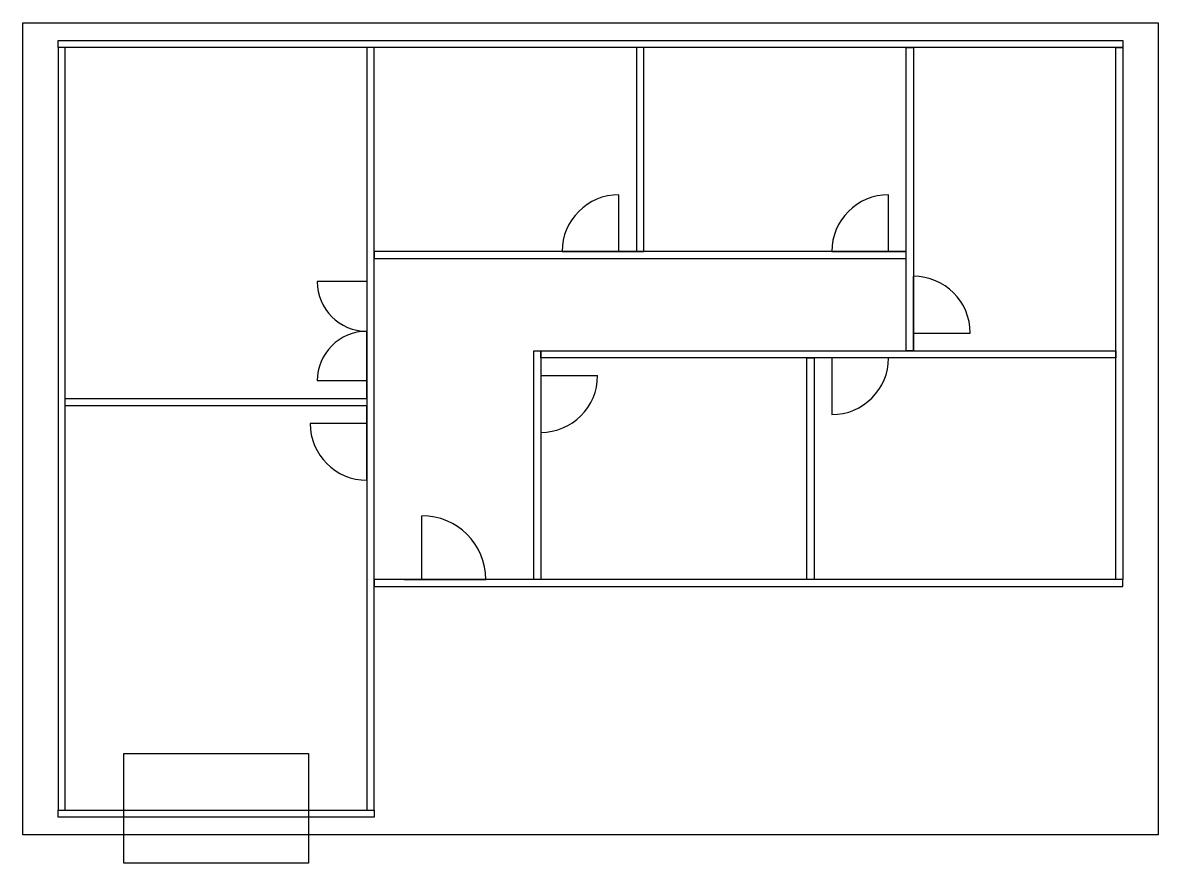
# Model space of a CAD drawing. Header units: millimetres. Extents: x 476 to 1116, y 657 to 1131.
import ezdxf

# ---------------------------------------------------------------- set-up
doc = ezdxf.new("R2010")
doc.units = ezdxf.units.MM

msp = doc.modelspace()

# ---------------------------------------------------------------- linework, layer by layer
for points in [[(475.56, 1130.72), (1115.56, 1130.72), (1115.56, 672.72), (475.56, 672.72)], [(495.56, 1120.72), (1095.56, 1120.72), (1095.56, 1116.72), (495.56, 1116.72)], [(495.56, 1116.72), (495.56, 686.72), (499.56, 686.72), (499.56, 1116.72)], [(673.56, 686.72), (673.56, 1116.72), (669.56, 1116.72), (669.56, 686.72)], [(821.56, 1116.72), (821.56, 1001.72), (825.56, 1001.72), (825.56, 1116.72)], [(977.56, 1116.72), (977.56, 945.72), (973.56, 945.72), (973.56, 1116.72)], [(1095.56, 1116.72), (1095.56, 816.72), (1091.56, 816.72), (1091.56, 1116.72)], [(973.56, 1001.72), (673.56, 1001.72), (673.56, 997.72), (973.56, 997.72)], [(767.56, 945.72), (767.56, 816.72), (763.56, 816.72), (763.56, 945.72)], [(1091.56, 941.72), (767.56, 941.72), (767.56, 945.72), (1091.56, 945.72)], [(921.56, 941.72), (921.56, 816.72), (917.56, 816.72), (917.56, 941.72)], [(499.56, 918.72), (669.56, 918.72), (669.56, 914.72), (499.56, 914.72)], [(1095.56, 816.72), (673.56, 816.72), (673.56, 812.72), (1095.56, 812.72)], [(532.56, 656.72), (532.56, 718.72), (636.56, 718.72), (636.56, 656.72)], [(495.56, 686.72), (673.56, 686.72), (673.56, 682.72), (495.56, 682.72)]]:
    msp.add_lwpolyline(points, close=True)
for points in [[(811.56, 1001.72), (811.56, 1033.72)], [(963.56, 1001.72), (963.56, 1033.72)], [(779.56, 1001.72), (811.56, 1001.72), (821.56, 1001.72)], [(931.56, 1001.72), (963.56, 1001.72), (973.56, 1001.72)], [(669.56, 994.72), (669.56, 984.72), (669.56, 956.72)], [(977.56, 945.72), (977.56, 955.72), (977.56, 987.72)], [(669.56, 984.72), (641.56, 984.72)], [(669.56, 918.72), (669.56, 928.72), (669.56, 956.72)], [(977.56, 955.72), (1009.56, 955.72)], [(767.56, 941.72), (767.56, 931.72), (767.56, 899.72)], [(963.56, 941.72), (931.56, 941.72), (921.56, 941.72)], [(931.56, 941.72), (931.56, 909.72)], [(1091.56, 816.72), (1091.56, 941.72)], [(669.56, 928.72), (641.56, 928.72)], [(767.56, 931.72), (799.56, 931.72)], [(669.56, 872.72), (669.56, 904.72), (669.56, 914.72)], [(669.56, 904.72), (637.56, 904.72)], [(700.56, 816.72), (700.56, 852.72)], [(690.56, 816.72), (673.56, 816.72)], [(690.56, 816.72), (700.56, 816.72), (736.56, 816.72)]]:
    msp.add_lwpolyline(points)
for centre, radius, start, end in [((811.56, 1001.72), 32, 90, 180), ((963.56, 1001.72), 32, 90, 180), ((977.56, 955.72), 32, 0, 90), ((669.56, 984.72), 28, 180, 270), ((669.56, 928.72), 28, 90, 180), ((931.56, 941.72), 32, 270, 0), ((767.56, 931.72), 32, 270, 0), ((669.56, 904.72), 32, 180, 270), ((700.56, 816.72), 36, 0, 90)]:
    msp.add_arc(centre, radius, start, end)

doc.saveas('drawing.dxf')
